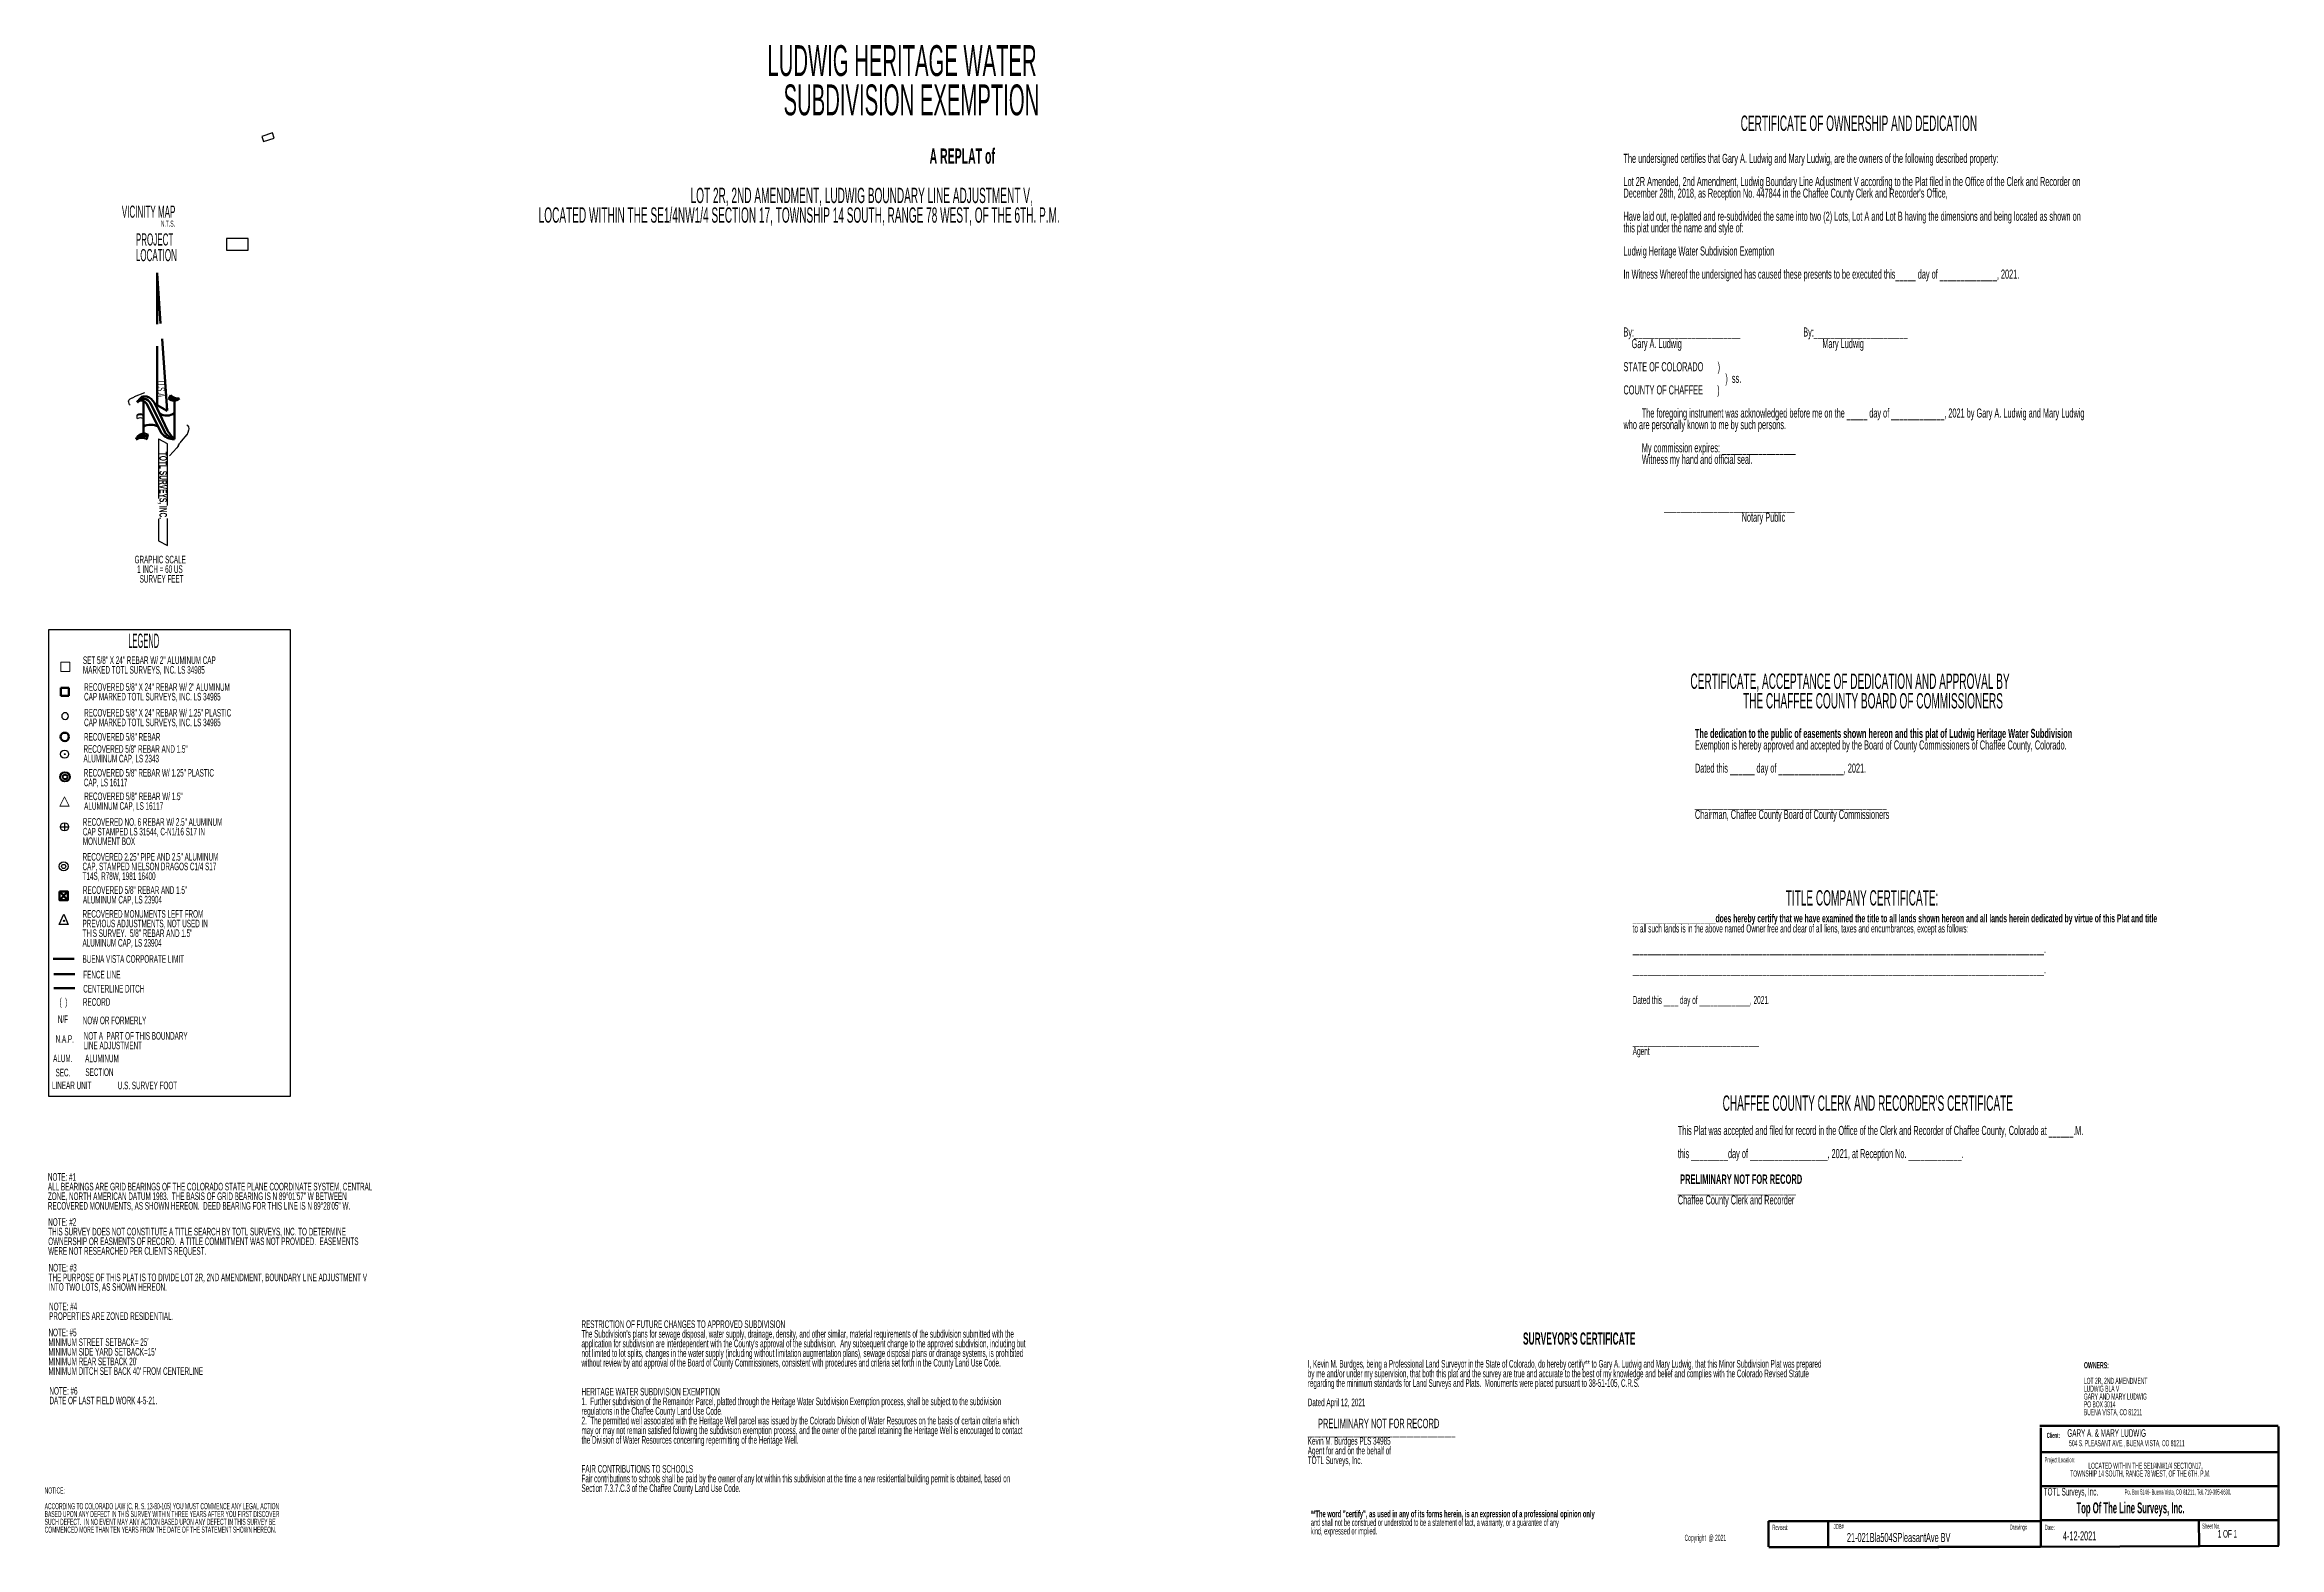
# Paper-space layout 'Layout1' of a CAD drawing. Extents: x -96 to 43, y -3 to 55.
# Drawn here: x 2.79 to 35.6, y 33.25 to 55.31 of the extents above; entities that cross this region are included whole.
import ezdxf

# ---------------------------------------------------------------- set-up
doc = ezdxf.new("R2010")
doc.units = 0
doc.header["$MEASUREMENT"] = 0
for name, color, linetype, true_color in [('Dot_Layer', 7, 'Continuous', 0x000000), ('Layout', 5, 'Continuous', 0x0000ff), ('Text', 5, 'Continuous', 0x0000ff)]:
    doc.layers.add(name, color=color, linetype=linetype, true_color=true_color)
doc.styles.add('Arial10', font='arialbd.ttf', dxfattribs={"width": 0.381579, "height": 0.126667})
doc.styles.add('Arial11', font='arialbd.ttf', dxfattribs={"width": 0.388235, "height": 0.141667})
doc.styles.add('Arial12', font='arialbd.ttf', dxfattribs={"width": 0.376812, "height": 0.115})
doc.styles.add('Arial13', font='arialbd.ttf', dxfattribs={"width": 0.384058, "height": 0.23})
doc.styles.add('Arial14', font='arialbd.ttf', dxfattribs={"width": 0.40566, "height": 0.176667})
doc.styles.add('Arial15', font='arialbd.ttf', dxfattribs={"width": 0.381503, "height": 0.288333})
doc.styles.add('Arial16', font='arialbd.ttf', dxfattribs={"width": 0.392157, "height": 0.17})
doc.styles.add('Arial17', font='arialbd.ttf', dxfattribs={"width": 0.377778, "height": 0.15})
doc.styles.add('Arial18', font='arialbd.ttf', dxfattribs={"width": 0.368421, "height": 0.095})
doc.styles.add('Arial19', font='arialbd.ttf', dxfattribs={"width": 0.387097, "height": 0.206667})
doc.styles.add('Banjoman Open Bold', font='txt', dxfattribs={"width": 0.381503, "height": 0.576667})
doc.styles.add('Monotype Corsiva', font='MTCORSVA.TTF', dxfattribs={"width": 0.282353, "height": 0.283333})

psp = doc.layouts.get("Layout1")

# ---------------------------------------------------------------- linework, layer by layer
at = {"layer": 'Dot_Layer', "color": 18, "linetype": 'ByBlock', "lineweight": 25, "true_color": 0x000000}
psp.add_line((4.459, 49.527), (4.584, 49.455), dxfattribs=at)
at = {"layer": 'Layout', "color": 5, "linetype": 'ByBlock', "lineweight": 50, "true_color": 0x0000ff}
for p, q in [((4.438, 51.209), (4.438, 51.964)), ((4.44, 51.954), (4.488, 51.217)), ((4.438, 50.02), (4.437, 50.887)), ((4.511, 50.995), (4.584, 49.942)), ((4.235, 50.08), (4.235, 49.601)), ((4.281, 50.044), (4.502, 49.609)), ((4.34, 50.047), (4.548, 49.625)), ((4.397, 50.055), (4.589, 49.648)), ((4.584, 49.938), (4.438, 50.02)), ((4.692, 50.086), (4.692, 49.519)), ((3.219, 41.888), (2.912, 41.888)), ((3.227, 41.456), (2.92, 41.456)), ((3.228, 41.663), (2.922, 41.663))]:
    psp.add_line(p, q, dxfattribs=at)
at = {"layer": 'Layout', "color": 5, "linetype": 'ByBlock', "lineweight": 25, "true_color": 0x0000ff}
for p, q in [((4.019, 50.078), (4.022, 50.092)), ((4.02, 50.064), (4.019, 50.078)), ((4.034, 50.026), (4.021, 50.062)), ((4.022, 50.092), (4.03, 50.104)), ((4.031, 50.104), (4.043, 50.113)), ((4.043, 50.019), (4.035, 50.025)), ((4.043, 50.113), (4.071, 50.127)), ((4.074, 50.128), (4.107, 50.141)), ((4.107, 50.146), (4.256, 50.205)), ((4.605, 50.116), (4.634, 50.167)), ((4.306, 49.582), (4.291, 49.518)), ((4.796, 49.492), (4.879, 49.586)), ((4.872, 49.729), (4.886, 49.72)), ((4.889, 49.616), (4.873, 49.578)), ((4.888, 49.718), (4.896, 49.702)), ((4.899, 49.65), (4.889, 49.616)), ((4.896, 49.702), (4.902, 49.674)), ((4.902, 49.671), (4.899, 49.65)), ((4.459, 49.525), (4.459, 48.648)), ((4.586, 49.452), (4.586, 48.548)), ((4.728, 49.392), (4.62, 49.273)), ((4.74, 49.41), (4.728, 49.392)), ((4.751, 49.429), (4.74, 49.41)), ((4.747, 49.422), (4.77, 49.461)), ((4.774, 49.464), (4.794, 49.491)), ((4.458, 48.349), (4.459, 48.025)), ((4.592, 47.957), (4.592, 48.355)), ((4.459, 48.025), (4.592, 47.957))]:
    psp.add_line(p, q, dxfattribs=at)
at = {"layer": 'Layout', "color": 18, "linetype": 'ByBlock', "lineweight": 50, "true_color": 0x000000}
for p, q in [((3.022, 45.866), (3.141, 45.866)), ((3.022, 45.866), (3.022, 45.748)), ((3.022, 45.748), (3.141, 45.748)), ((3.141, 45.866), (3.141, 45.748)), ((3.003, 42.876), (3.128, 42.751)), ((3.128, 42.876), (3.003, 42.751))]:
    psp.add_line(p, q, dxfattribs=at)
at = {"layer": 'Layout', "color": 18, "linetype": 'ByBlock', "lineweight": 25, "true_color": 0x000000}
for p, q in [((3.017, 43.827), (3.138, 43.827)), ((3.078, 43.885), (3.079, 43.766))]:
    psp.add_line(p, q, dxfattribs=at)
at = {"layer": 'Layout', "color": 5, "linetype": 'ByBlock', "lineweight": 80, "true_color": 0x0000ff}
for p, q in [((35.585, 35.029), (32.085, 35.029)), ((32.099, 35.002), (32.099, 33.252)), ((35.59, 33.27), (35.59, 35.02)), ((35.59, 34.645), (32.09, 34.645)), ((35.59, 34.145), (32.09, 34.145)), ((30.621, 33.627), (28.099, 33.627)), ((28.099, 33.627), (28.099, 33.252)), ((28.978, 33.245), (28.978, 33.62)), ((32.099, 33.627), (30.599, 33.627)), ((35.6, 33.645), (32.09, 33.645)), ((34.423, 33.27), (34.42, 33.645)), ((28.102, 33.246), (30.602, 33.246)), ((30.587, 33.251), (32.087, 33.251)), ((32.094, 33.25), (35.593, 33.265))]:
    psp.add_line(p, q, dxfattribs=at)
at = {"layer": 'Layout', "color": 5, "linetype": 'ByBlock', "true_color": 0x0000ff}
for points in [[(5.998, 53.889), (6.158, 53.942), (6.133, 54.017), (5.973, 53.965), (5.998, 53.889)], [(5.455, 52.296), (5.776, 52.296), (5.776, 52.469), (5.455, 52.469), (5.455, 52.296)]]:
    psp.add_lwpolyline(points, dxfattribs=at)
at = {"layer": 'Layout', "color": 5, "linetype": 'ByBlock', "lineweight": 25, "true_color": 0x0000ff}
psp.add_lwpolyline([(2.84, 39.871), (6.394, 39.871), (6.394, 46.721), (2.84, 46.721), (2.84, 39.871)], dxfattribs=at)
at = {"layer": 'Layout', "color": 18, "linetype": 'ByBlock', "lineweight": 0, "true_color": 0x000000}
for points in [[(3.021, 46.245), (3.155, 46.245), (3.155, 46.11), (3.021, 46.11), (3.021, 46.245)], [(3.078, 44.266), (3.01, 44.13), (3.146, 44.13), (3.078, 44.266)]]:
    psp.add_lwpolyline(points, dxfattribs=at)
at = {"layer": 'Layout', "color": 18, "linetype": 'ByBlock', "lineweight": 50, "true_color": 0x000000}
psp.add_lwpolyline([(3.003, 42.876), (3.003, 42.751), (3.128, 42.751), (3.128, 42.876), (3.003, 42.876)], dxfattribs=at)
at = {"layer": 'Layout', "color": 18, "linetype": 'ByBlock', "lineweight": 25, "true_color": 0x000000}
psp.add_lwpolyline([(3.067, 42.546), (3.132, 42.392), (2.998, 42.393), (3.067, 42.546)], dxfattribs=at)
at = {"layer": 'Layout', "color": 18, "linetype": 'ByBlock', "lineweight": 50, "true_color": 0x000000}
psp.add_circle((3.081, 45.148), 0.0614, dxfattribs=at)
at = {"layer": 'Layout', "color": 18, "linetype": 'ByBlock', "lineweight": 40, "true_color": 0x000000}
for centre, radius in [((3.084, 44.56), 0.0702), ((3.085, 44.56), 0.0338)]:
    psp.add_circle(centre, radius, dxfattribs=at)
at = {"layer": 'Layout', "color": 18, "linetype": 'ByBlock', "lineweight": 25, "true_color": 0x000000}
for centre, radius in [((3.078, 44.894), 0.0595), ((3.08, 44.894), 0.00663), ((3.077, 43.827), 0.06), ((3.064, 43.246), 0.0669), ((3.064, 43.245), 0.0305)]:
    psp.add_circle(centre, radius, dxfattribs=at)
at = {"layer": 'Layout', "color": 5, "linetype": 'ByBlock', "true_color": 0x0000ff}
psp.add_circle((3.068, 42.446), 0.01, dxfattribs=at)
at = {"layer": 'Layout', "color": 5, "linetype": 'ByBlock', "lineweight": 25, "true_color": 0x0000ff}
for centre, radius, start, end in [((4.327, 49.849), 0.186, 170.5733, 188.4775), ((4.189, 49.788), 0.102, 63.4349, 116.5651), ((4.189, 49.758), 0.119, 67.5387, 114.2002), ((4.19, 49.729), 0.102, 63.4349, 116.5651)]:
    psp.add_arc(centre, radius, start, end, dxfattribs=at)
at = {"layer": 'Layout', "color": 5, "linetype": 'ByBlock', "lineweight": 50, "true_color": 0x0000ff}
for centre, radius, start, end in [((4.325, 49.969), 0.203, 122.9934, 153.5057), ((4.238, 50.004), 0.11, 23.7858, 149.2587), ((4.206, 49.999), 0.0874, 30.8007, 136.0702), ((4.262, 50.011), 0.137, 79.4895, 110.4107), ((4.212, 49.94), 0.219, 31.7455, 69.9288), ((4.576, 50.061), 0.196, 237.7244, 306.5077), ((4.684, 50.203), 0.118, 228.1797, 312.632), ((4.71, 50.231), 0.127, 224.9575, 295.0171), ((4.751, 50.274), 0.158, 222.4226, 274.4377), ((4.241, 49.484), 0.118, 56.3207, 163.4018), ((4.231, 49.443), 0.127, 58.11, 144.1977), ((4.343, 49.482), 0.25, 63.7832, 115.6677), ((4.682, 49.745), 0.225, 217.2673, 272.7345), ((4.792, 49.806), 0.304, 216.5471, 250.3648), ((5.098, 49.954), 0.594, 211.1163, 226.9444), ((4.21, 49.38), 0.16, 59.4021, 121.0317)]:
    psp.add_arc(centre, radius, start, end, dxfattribs=at)
at = {"layer": 'Layout', "color": 5, "linetype": 'ByBlock', "true_color": 0x0000ff}
for start, end in [(90.0001, 180.0001), (179.9998, 269.9999), (0, 90), (270.0001, 0.0001)]:
    psp.add_arc((3.086, 45.453), 0.05, start, end, dxfattribs=at)

# ---------------------------------------------------------------- texts
at = {"layer": 'Layout'}
for s, height, style, width, p in [('LUDWIG HERITAGE WATER ', 0.45333, 'Banjoman Open Bold', 0.491071, (13.4, 54.853)), ('A REPLAT of', 0.225, 'Arial15', 0.491071, (15.78, 53.564)), ('LEGEND', 0.21, 'Monotype Corsiva', 0.361446, (4.014, 46.454)), ('The dedication to the public of easements shown hereon and this plat of Ludwig Heritage Water Subdivision ', 0.133333, 'Arial16', 0.50505, (27.019, 45.132)), ('______________________does hereby certify that we have examined the title to all lands shown hereon and all lands herein dedicated by virtue of this Plat and title ', 0.116667, 'Arial17', 0.488506, (26.105, 42.425)), ('PRELIMINARY NOT FOR RECORD', 0.13833, 'Arial14', 0.521845, (26.801, 38.583)), ("SURVEYOR'S CERTIFICATE", 0.17833, 'Arial13', 0.494403, (24.494, 36.222)), ('OWNERS:', 0.09, 'Arial12', 0.485075, (32.731, 35.875)), ('Client:', 0.075, 'Arial18', 0.477273, (32.185, 34.852)), ('Top Of The Line Surveys, Inc.', 0.16167, 'Arial19', 0.5, (32.622, 33.744)), ('**The word "certify", as used in any of its forms herein, is an expression of a professional opinion only ', 0.1, 'Arial10', 0.489865, (21.379, 33.687))]:
    psp.add_text(s, height=height, dxfattribs=dict(at, style=style, width=width)).set_placement(p)
for s, height, width, p in [('SUBDIVISION EXEMPTION', 0.45333, 0.491071, (13.636, 54.276)), ('LOT 2R, 2ND AMENDMENT, LUDWIG BOUNDARY LINE ADJUSTMENT V,', 0.225, 0.491071, (12.271, 52.987)), ('VICINITY MAP', 0.17833, 0.494403, (3.919, 52.772)), ('LOCATED WITHIN THE SE1/4NW1/4 SECTION 17, TOWNSHIP 14 SOUTH, RANGE 78 WEST, OF THE 6TH. P.M.', 0.225, 0.491071, (10.04, 52.699)), ('PROJECT', 0.1783, 0.494403, (4.125, 52.364)), ('N.T.S.', 0.09, 0.485075, (4.493, 52.64)), ('LOCATION', 0.1783, 0.494403, (4.125, 52.134)), ('GRAPHIC SCALE', 0.11167, 0.496988, (4.106, 47.696)), ('1 INCH = 60 US ', 0.11167, 0.496988, (4.145, 47.555)), ('SURVEY FEET', 0.11167, 0.496988, (4.181, 47.413)), ('SET 5/8" X 24" REBAR W/ 2" ALUMINUM CAP ', 0.11167, 0.496988, (3.348, 46.218)), ('MARKED TOTL SURVEYS, INC. LS 34985', 0.11167, 0.496988, (3.348, 46.076)), ('RECOVERED 5/8" X 24" REBAR W/ 2" ALUMINUM ', 0.11167, 0.496988, (3.365, 45.824)), ('CERTIFICATE, ACCEPTANCE OF DEDICATION AND APPROVAL BY ', 0.225, 0.491071, (26.953, 45.853)), ('CAP MARKED TOTL SURVEYS, INC. LS 34985', 0.11167, 0.496988, (3.365, 45.682)), ('THE CHAFFEE COUNTY BOARD OF COMMISSIONERS', 0.225, 0.491071, (27.725, 45.565)), ('CAP MARKED TOTL SURVEYS, INC. LS 34985', 0.11167, 0.496988, (3.365, 45.304)), ('RECOVERED 5/8" X 24" REBAR W/ 1.25" PLASTIC ', 0.11167, 0.496988, (3.365, 45.446)), ('RECOVERED 5/8" REBAR AND 1.5" ', 0.11167, 0.496988, (3.356, 44.914)), ('RECOVERED 5/8" REBAR', 0.11167, 0.496988, (3.364, 45.092)), ('Exemption is hereby approved and accepted by the Board of County Commissioners of Chaffee County, Colorado.', 0.133333, 0.50505, (27.019, 44.962)), ('ALUMINUM CAP, LS 2343', 0.11167, 0.496988, (3.356, 44.773)), ('RECOVERED 5/8" REBAR W/ 1.25" PLASTIC ', 0.11167, 0.496988, (3.361, 44.564)), ('Dated this ______ day of ________________, 2021.', 0.13333, 0.50505, (27.019, 44.622)), ('CAP, LS 16117', 0.11167, 0.496988, (3.361, 44.422)), ('RECOVERED 5/8" REBAR W/ 1.5" ', 0.11167, 0.496988, (3.366, 44.219)), ('ALUMINUM CAP, LS 16117', 0.11167, 0.496988, (3.366, 44.077)), ('_______________________________________________', 0.13333, 0.50505, (27.019, 44.112)), ('Chairman, Chaffee County Board of County Commissioners', 0.13333, 0.50505, (27.019, 43.942)), ('CAP STAMPED LS 31544, C-N1/16 S17 IN ', 0.11167, 0.496988, (3.346, 43.7)), ('RECOVERED NO. 6 REBAR W/ 2.5" ALUMINUM ', 0.11167, 0.496988, (3.346, 43.842)), ('MONUMENT BOX', 0.11167, 0.496988, (3.346, 43.559)), ('RECOVERED 2.25" PIPE AND 2.5" ALUMINUM ', 0.11167, 0.496988, (3.342, 43.33)), ('T14S, R78W, 1981 16400', 0.11167, 0.496988, (3.342, 43.047)), ('CAP, STAMPED NIELSON DRAGOS C1/4 S17 ', 0.11167, 0.496988, (3.342, 43.189)), ('ALUMINUM CAP, LS 23904', 0.11167, 0.496988, (3.348, 42.701)), ('RECOVERED 5/8" REBAR AND 1.5" ', 0.11167, 0.496988, (3.348, 42.842)), ('TITLE COMPANY CERTIFICATE:', 0.225, 0.491071, (28.352, 42.671)), ('RECOVERED MONUMENTS LEFT FROM ', 0.11167, 0.496988, (3.342, 42.492)), ('PREVIOUS ADJUSTMENTS, NOT USED IN ', 0.11167, 0.496988, (3.342, 42.351)), ('to all such lands is in the above named Owner free and clear of all liens, taxes and encumbrances, except as follows:', 0.116667, 0.488506, (26.105, 42.275)), ('ALUMINUM CAP, LS 23904', 0.11167, 0.496988, (3.342, 42.067)), ('THIS SURVEY.  5/8" REBAR AND 1.5" ', 0.11167, 0.496988, (3.342, 42.209)), ('BUENA VISTA CORPORATE LIMIT', 0.11167, 0.496988, (3.342, 41.83)), ('FENCE LINE', 0.1117, 0.496988, (3.353, 41.6)), ('__________________________________________________________________________________________________________________.', 0.116667, 0.488506, (26.105, 41.975)), ('__________________________________________________________________________________________________________________.', 0.116667, 0.488506, (26.105, 41.675)), ('CENTERLINE DITCH', 0.11167, 0.496988, (3.352, 41.393)), ('Dated this ____ day of ______________, 2021.', 0.11667, 0.488506, (26.105, 41.225)), ('N/F', 0.1117, 0.496988, (2.98, 40.945)), ('(  )', 0.1117, 0.496988, (3.004, 41.2)), ('NOW OR FORMERLY', 0.11167, 0.496988, (3.345, 40.928)), ('RECORD', 0.1117, 0.496988, (3.348, 41.198)), ('N.A.P.', 0.1117, 0.496988, (2.947, 40.655)), ('NOT A  PART OF THIS BOUNDARY ', 0.11167, 0.496988, (3.359, 40.701)), ('ALUM.', 0.1117, 0.496988, (2.91, 40.371)), ('LINE ADJUSTMENT', 0.11167, 0.496988, (3.359, 40.56)), ('ALUMINUM', 0.1117, 0.496988, (3.38, 40.37)), ('___________________________________', 0.11667, 0.488506, (26.105, 40.625)), ('Agent', 0.1167, 0.488506, (26.105, 40.475)), ('LINEAR UNIT', 0.11167, 0.496988, (2.894, 39.974)), ('SEC.', 0.1117, 0.496988, (2.946, 40.162)), ('SECTION', 0.1117, 0.496988, (3.384, 40.168)), ('U.S. SURVEY FOOT', 0.11167, 0.496988, (3.86, 39.973)), ("CHAFFEE COUNTY CLERK AND RECORDER'S CERTIFICATE", 0.225, 0.491071, (27.426, 39.656)), ('This Plat was accepted and filed for record in the Office of the Clerk and Recorder of Chaffee County, Colorado at ______.M. ', 0.133333, 0.50505, (26.768, 39.301)), ('this _________day of ___________________, 2021, at Reception No. _____________.', 0.13333, 0.50505, (26.768, 38.961)), ('NOTE: #1', 0.1117, 0.496988, (2.834, 38.629)), ('ALL BEARINGS ARE GRID BEARINGS OF THE COLORADO STATE PLANE COORDINATE SYSTEM, CENTRAL ', 0.11167, 0.496988, (2.834, 38.487)), ('ZONE, NORTH AMERICAN DATUM 1983.  THE BASIS OF GRID BEARING IS N 89%%D01\'57" W BETWEEN ', 0.11167, 0.496988, (2.834, 38.346)), ('_____________________________', 0.13333, 0.50505, (26.768, 38.451)), ('Chaffee County Clerk and Recorder', 0.13333, 0.50505, (26.768, 38.281)), ('RECOVERED MONUMENTS, AS SHOWN HEREON.  DEED BEARING FOR THIS LINE IS N 89%%D28\'05" W.', 0.11167, 0.496988, (2.834, 38.204)), ('NOTE: #2', 0.1117, 0.496988, (2.838, 37.967)), ('THIS SURVEY DOES NOT CONSTITUTE A TITLE SEARCH BY TOTL SURVEYS, INC. TO DETERMINE ', 0.11167, 0.496988, (2.838, 37.826)), ('OWNERSHIP OR EASMENTS OF RECORD.  A TITLE COMMITMENT WAS NOT PROVIDED.  EASEMENTS ', 0.11167, 0.496988, (2.838, 37.684)), ("WERE NOT RESEARCHED PER CLIENT'S REQUEST. ", 0.11167, 0.496988, (2.838, 37.542)), ('NOTE: #3 ', 0.1117, 0.496988, (2.844, 37.296)), ('THE PURPOSE OF THIS PLAT IS TO DIVIDE LOT 2R, 2ND AMENDMENT, BOUNDARY LINE ADJUSTMENT V ', 0.11167, 0.496988, (2.844, 37.154)), ('INTO TWO LOTS, AS SHOWN HEREON.', 0.11167, 0.496988, (2.844, 37.013)), ('NOTE: #4', 0.1117, 0.496988, (2.851, 36.727)), ('NOTE: #5', 0.1117, 0.496988, (2.842, 36.345)), ('PROPERTIES ARE ZONED RESIDENTIAL.', 0.11167, 0.496988, (2.851, 36.585)), ("The Subdivision's plans for sewage disposal, water supply, drainage, density, and other similar, material requirements of the subdivision submitted with the ", 0.111667, 0.496988, (10.669, 36.325)), ('RESTRICTION OF FUTURE CHANGES TO APPROVED SUBDIVISION', 0.11167, 0.496988, (10.669, 36.467)), ("MINIMUM STREET SETBACK= 25'", 0.11167, 0.496988, (2.842, 36.203)), ("MINIMUM SIDE YARD SETBACK=15'", 0.11167, 0.496988, (2.842, 36.061)), ("application for subdivision are interdependent with the County's approval of the subdivision.  Any subsequent change to the approved subdivision, including but ", 0.111667, 0.496988, (10.669, 36.183)), ('not limited to lot splits, changes in the water supply (including without limitation augmentation plans), sewage disposal plans or drainage systems, is prohibited ', 0.111667, 0.496988, (10.669, 36.042)), ("MINIMUM REAR SETBACK 20'", 0.11167, 0.496988, (2.842, 35.92)), ("MINIMUM DITCH SET BACK 40' FROM CENTERLINE", 0.11167, 0.496988, (2.842, 35.778)), ('without review by and approval of the Board of County Commissioners, consistent with procedures and criteria set forth in the County Land Use Code.', 0.111667, 0.496988, (10.669, 35.9)), ('by me and/or under my supervision, that both this plat and the survey are true and accurate to the best of my knowledge and belief and complies with the Colorado Revised Statute ', 0.111667, 0.496988, (21.334, 35.743)), ('I, Kevin M. Burdges, being a Professional Land Surveyor in the State of Colorado, do hereby certify** to Gary A. Ludwig and Mary Ludwig, that this Minor Subdivision Plat was prepared ', 0.111667, 0.496988, (21.334, 35.885)), ('NOTE: #6', 0.1117, 0.496988, (2.856, 35.487)), ('DATE OF LAST FIELD WORK 4-5-21.', 0.11167, 0.496988, (2.856, 35.346)), ('HERITAGE WATER SUBDIVISION EXEMPTION', 0.11167, 0.496988, (10.669, 35.475)), ('1.  Further subdivision of the Remainder Parcel, platted through the Heritage Water Subdivision Exemption process, shall be subject to the subdivision ', 0.111667, 0.496988, (10.669, 35.333)), ('regarding the minimum standards for Land Surveys and Plats.  Monuments were placed pursuant to 38-51-105, C.R.S.', 0.111667, 0.496988, (21.334, 35.602)), ('GARY AND MARY LUDWIG', 0.09, 0.485075, (32.731, 35.415)), ('LOT 2R, 2ND AMENDMENT', 0.09, 0.485075, (32.731, 35.645)), ('LUDWIG BLA V', 0.09, 0.485075, (32.731, 35.53)), ('2.  The permitted well associated with the Heritage Well parcel was issued by the Colorado Division of Water Resources on the basis of certain criteria which ', 0.111667, 0.496988, (10.669, 35.05)), ('regulations in the Chaffee County Land Use Code.', 0.11167, 0.496988, (10.669, 35.192)), ('Dated April 12, 2021', 0.11167, 0.496988, (21.334, 35.318)), ('PRELIMINARY NOT FOR RECORD', 0.13833, 0.521845, (21.484, 34.995)), ('PO BOX 3014', 0.09, 0.485075, (32.731, 35.3)), ('BUENA VISTA, CO 81211', 0.09, 0.485075, (32.731, 35.185)), ('the Division of Water Resources concerning repermitting of the Heritage Well.', 0.11167, 0.496988, (10.669, 34.767)), ('may or may not remain satisfied following the subdivision exemption process, and the owner of the parcel retaining the Heritage Well is encouraged to contact ', 0.111667, 0.496988, (10.669, 34.908)), ('__________________________________________', 0.11167, 0.496988, (21.334, 34.893)), ('Kevin M. Burdges PLS 34985', 0.11167, 0.496988, (21.334, 34.752)), ('GARY A. & MARY LUDWIG', 0.11167, 0.496988, (32.488, 34.868)), ('504 S. PLEASANT AVE., BUENA VISTA, CO 81211', 0.09, 0.485075, (32.514, 34.73)), ('FAIR CONTRIBUTIONS TO SCHOOLS', 0.11167, 0.496988, (10.669, 34.342)), ('Agent for and on the behalf of', 0.11167, 0.496988, (21.334, 34.61)), ('TOTL Surveys, Inc.', 0.11167, 0.496988, (21.334, 34.468)), ('Project Location:', 0.075, 0.477273, (32.155, 34.492)), ('LOCATED WITHIN THE SE1/4NW1/4 SECTION17,', 0.09, 0.485075, (32.796, 34.399)), ('Section 7.3.7.C.3 of the Chaffee County Land Use Code.', 0.11167, 0.496988, (10.669, 34.058)), ('Fair contributions to schools shall be paid by the owner of any lot within this subdivision at the time a new residential building permit is obtained, based on ', 0.111667, 0.496988, (10.669, 34.2)), ('TOWNSHIP 14 SOUTH, RANGE 78 WEST, OF THE 6TH. P.M.', 0.09, 0.485075, (32.53, 34.284)), ('ACCORDING TO COLORADO LAW (C. R. S. 13-80-105) YOU MUST COMMENCE ANY LEGAL ACTION ', 0.09, 0.485075, (2.786, 33.805)), ('NOTICE:', 0.09, 0.485075, (2.786, 34.035)), ('TOTL Surveys, Inc.', 0.11167, 0.496988, (32.141, 34.006)), ('Po. Box 5146- Buena Vista, CO 81211, Tel. 719-395-6630.', 0.075, 0.477273, (33.331, 34.02)), ('SUCH DEFECT.  IN NO EVENT MAY ANY ACTION BASED UPON ANY DEFECT IN THIS SURVEY BE ', 0.09, 0.485075, (2.786, 33.575)), ('COMMENCED MORE THAN TEN YEARS FROM THE DATE OF THE STATEMENT SHOWN HEREON.', 0.09, 0.485075, (2.786, 33.46)), ('BASED UPON ANY DEFECT IN THIS SURVEY WITHIN THREE YEARS AFTER YOU FIRST DISCOVER ', 0.09, 0.485075, (2.786, 33.69)), ('and shall not be construed or understood to be a statement of fact, a warranty, or a guarantee of any ', 0.1, 0.489865, (21.379, 33.56)), ('kind, expressed or implied.', 0.1, 0.489865, (21.379, 33.434)), ('Revised:', 0.075, 0.477273, (28.157, 33.501)), ('JOB#', 0.075, 0.477273, (29.056, 33.513)), ('Drawing#', 0.075, 0.477273, (31.644, 33.504)), ('Date:', 0.075, 0.477273, (32.159, 33.501)), ('4-12-2021', 0.1333, 0.50505, (32.423, 33.347)), ('Sheet No.', 0.075, 0.477273, (34.468, 33.519)), ('1 OF 1', 0.1117, 0.496988, (34.697, 33.388)), ('Copyright  @ 2021', 0.09, 0.485075, (26.867, 33.34)), ('21-021Bla504SPleasantAve BV', 0.13333, 0.50505, (29.251, 33.323))]:
    psp.add_text(s, height=height, dxfattribs=dict(at, width=width)).set_placement(p)
at = {"layer": 'Layout', "color": 5, "true_color": 0x0000ff}
for s, height, width, p in [('CERTIFICATE OF OWNERSHIP AND DEDICATION', 0.225, 0.491071, (27.691, 54.047)), ('The undersigned certifies that Gary A. Ludwig and Mary Ludwig, are the owners of the following described property: ', 0.133333, 0.50505, (25.97, 53.577)), ('Lot 2R Amended, 2nd Amendment, Ludwig Boundary Line Adjustment V according to the Plat filed in the Office of the Clerk and Recorder on ', 0.133333, 0.50505, (25.97, 53.237)), ("December 28th, 2018, as Reception No. 447844 in the Chaffee County Clerk and Recorder's Office, ", 0.13333, 0.50505, (25.97, 53.067)), ('Have laid out, re-platted and re-subdivided the same into two (2) Lots, Lot A and Lot B having the dimensions and being located as shown on ', 0.133333, 0.50505, (25.97, 52.727)), ('this plat under the name and style of:', 0.13333, 0.50505, (25.97, 52.557)), ('Ludwig Heritage Water Subdivision Exemption', 0.13333, 0.50505, (25.97, 52.217)), ('In Witness Whereof the undersigned has caused these presents to be executed this_____ day of ______________, 2021.', 0.133333, 0.50505, (25.97, 51.877)), ('By:__________________________                               By:_______________________   ', 0.13333, 0.50505, (25.97, 51.027)), ('    Gary A. Ludwig                                                                     Mary Ludwig', 0.13333, 0.50505, (25.97, 50.857)), ('STATE OF COLORADO       )', 0.13333, 0.50505, (25.97, 50.517)), ('COUNTY OF CHAFFEE       )', 0.13333, 0.50505, (25.97, 50.177)), ('                                                  )  ss.', 0.13333, 0.50505, (25.97, 50.347)), ('         The foregoing instrument was acknowledged before me on the _____ day of _____________, 2021 by Gary A. Ludwig and Mary Ludwig ', 0.133333, 0.50505, (25.97, 49.837)), ('who are personally known to me by such persons. ', 0.13333, 0.50505, (25.97, 49.667)), ('         Witness my hand and official seal.', 0.13333, 0.50505, (25.97, 49.157)), ('         My commission expires: __________________', 0.13333, 0.50505, (25.97, 49.327)), ('                    ________________________________', 0.13333, 0.50505, (25.97, 48.477)), ('                                                          Notary Public                            ', 0.13333, 0.50505, (25.97, 48.307))]:
    psp.add_text(s, height=height, dxfattribs=dict(at, width=width)).set_placement(p)
at = {"layer": 'Text', "width": 0.496988}
psp.add_text('U.S.A.', height=0.1117, rotation=269.9784, dxfattribs=at).set_placement((4.441, 50.377))
at = {"layer": 'Text', "style": 'Arial11', "width": 0.496988}
psp.add_text('TOTL SURVEYS, INC.', height=0.11167, rotation=269.9784, dxfattribs=at).set_placement((4.471, 49.335))

doc.saveas('drawing.dxf')
